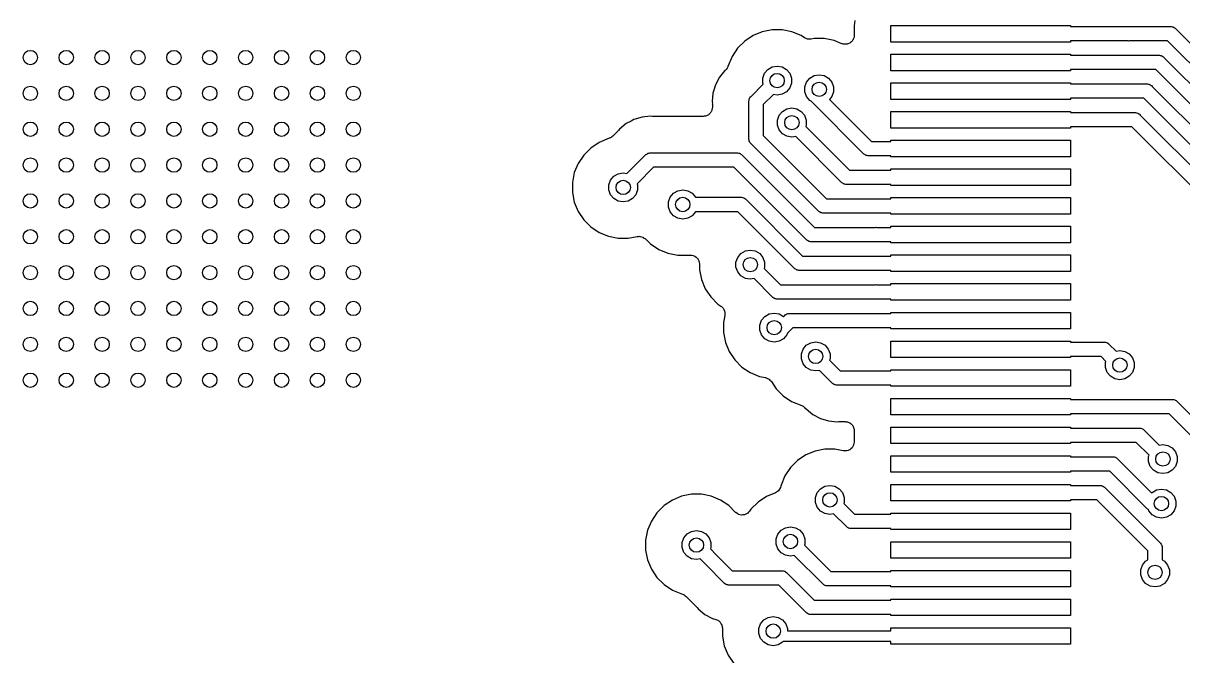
# Model space of a CAD drawing. Extents: x 552.7 to 632.3, y 410.9 to 459.8.
# Drawn here: x 601.24 to 617.4, y 438.48 to 447.3 of the extents above; entities that cross this region are included whole.
import ezdxf

# ---------------------------------------------------------------- set-up
doc = ezdxf.new("R2010")
doc.units = 0
doc.header["$MEASUREMENT"] = 0
doc.layers.add('BLACK', color=7, linetype='CONTINUOUS')

msp = doc.modelspace()

# ---------------------------------------------------------------- linework, layer by layer
at = {"layer": 'BLACK', "linetype": 'CONTINUOUS'}
for p, q in [((612.827, 447.338), (612.819, 447.26)), ((612.819, 447.26), (612.819, 447.13)), ((613.33, 447.036), (613.33, 447.266)), ((613.33, 447.266), (615.83, 447.266)), ((615.83, 447.266), (615.83, 447.251)), ((615.83, 447.251), (616.191, 447.251)), ((616.191, 447.251), (616.191, 447.251)), ((616.191, 447.251), (616.643, 447.251)), ((616.643, 447.251), (616.656, 447.252)), ((616.656, 447.252), (616.661, 447.251)), ((616.661, 447.251), (617.222, 447.251)), ((617.222, 447.251), (617.235, 447.252)), ((617.235, 447.252), (617.248, 447.248)), ((617.248, 447.248), (617.261, 447.246)), ((617.261, 447.246), (617.265, 447.244)), ((617.265, 447.244), (617.269, 447.243)), ((617.269, 447.243), (617.28, 447.235)), ((617.28, 447.235), (617.292, 447.229)), ((617.292, 447.229), (617.3, 447.218)), ((611.409, 447.126), (611.293, 447.048)), ((611.537, 447.179), (611.409, 447.126)), ((611.674, 447.206), (611.537, 447.179)), ((611.814, 447.206), (611.674, 447.206)), ((611.95, 447.179), (611.814, 447.206)), ((612.079, 447.126), (611.95, 447.179)), ((612.125, 447.095), (612.079, 447.126)), ((612.13, 447.093), (612.125, 447.095)), ((612.135, 447.089), (612.13, 447.093)), ((612.151, 447.084), (612.135, 447.089)), ((612.166, 447.077), (612.151, 447.084)), ((612.171, 447.077), (612.166, 447.077)), ((612.177, 447.075), (612.171, 447.077)), ((612.193, 447.075), (612.177, 447.075)), ((612.21, 447.074), (612.193, 447.075)), ((612.215, 447.076), (612.21, 447.074)), ((612.221, 447.076), (612.215, 447.076)), ((612.262, 447.084), (612.221, 447.076)), ((612.401, 447.084), (612.262, 447.084)), ((612.538, 447.057), (612.401, 447.084)), ((612.805, 447.075), (612.799, 447.062)), ((612.811, 447.087), (612.805, 447.075)), ((612.813, 447.095), (612.811, 447.087)), ((612.816, 447.103), (612.813, 447.095)), ((612.817, 447.117), (612.816, 447.103)), ((612.819, 447.13), (612.817, 447.117)), ((617.3, 447.218), (619.688, 444.831)), ((611.194, 446.949), (611.117, 446.834)), ((611.293, 447.048), (611.194, 446.949)), ((612.644, 447.013), (612.538, 447.057)), ((612.657, 447.01), (612.644, 447.013)), ((612.67, 447.005), (612.657, 447.01)), ((612.678, 447.005), (612.67, 447.005)), ((612.687, 447.004), (612.678, 447.005)), ((612.7, 447.005), (612.687, 447.004)), ((612.714, 447.005), (612.7, 447.005)), ((612.722, 447.008), (612.714, 447.005)), ((612.73, 447.009), (612.722, 447.008)), ((612.743, 447.016), (612.73, 447.009)), ((612.756, 447.02), (612.743, 447.016)), ((612.762, 447.026), (612.756, 447.02)), ((612.769, 447.03), (612.762, 447.026)), ((612.779, 447.04), (612.769, 447.03)), ((612.789, 447.049), (612.779, 447.04)), ((612.794, 447.056), (612.789, 447.049)), ((612.799, 447.062), (612.794, 447.056)), ((615.83, 447.036), (613.33, 447.036)), ((616.191, 447.051), (615.83, 447.051)), ((615.83, 447.051), (615.83, 447.036)), ((616.634, 447.051), (616.191, 447.051)), ((616.639, 447.05), (616.634, 447.051)), ((616.652, 447.051), (616.639, 447.05)), ((617.185, 447.051), (616.652, 447.051)), ((619.52, 444.716), (617.185, 447.051)), ((611.117, 446.834), (611.058, 446.693)), ((613.33, 446.636), (613.33, 446.866)), ((613.33, 446.866), (615.83, 446.866)), ((615.83, 446.866), (615.83, 446.851)), ((615.83, 446.851), (616.611, 446.851)), ((616.611, 446.851), (616.611, 446.851)), ((616.611, 446.851), (617.056, 446.851)), ((617.056, 446.851), (617.07, 446.852)), ((617.07, 446.852), (617.082, 446.848)), ((617.082, 446.848), (617.095, 446.846)), ((617.095, 446.846), (617.099, 446.844)), ((617.099, 446.844), (617.104, 446.843)), ((617.104, 446.843), (617.114, 446.835)), ((617.114, 446.835), (617.126, 446.829)), ((617.126, 446.829), (617.134, 446.818)), ((617.134, 446.818), (619.288, 444.665)), ((611.018, 446.637), (610.942, 446.544)), ((611.021, 446.638), (611.018, 446.637)), ((611.034, 446.655), (611.021, 446.638)), ((611.049, 446.671), (611.034, 446.655)), ((611.056, 446.689), (611.049, 446.672)), ((611.049, 446.672), (611.049, 446.671)), ((611.049, 446.671), (611.049, 446.671)), ((611.058, 446.693), (611.056, 446.689)), ((611.544, 446.533), (611.568, 446.6)), ((611.568, 446.6), (611.613, 446.654)), ((611.613, 446.654), (611.674, 446.689)), ((611.674, 446.689), (611.744, 446.701)), ((611.744, 446.701), (611.813, 446.689)), ((611.813, 446.689), (611.874, 446.654)), ((611.874, 446.654), (611.92, 446.6)), ((611.92, 446.6), (611.944, 446.533)), ((615.83, 446.636), (613.33, 446.636)), ((616.629, 446.651), (615.83, 446.651)), ((615.83, 446.651), (615.83, 446.636)), ((617.019, 446.651), (616.629, 446.651)), ((616.629, 446.651), (616.629, 446.651)), ((619.12, 444.55), (617.019, 446.651)), ((610.886, 446.438), (610.867, 446.377)), ((610.942, 446.544), (610.886, 446.438)), ((611.383, 446.278), (611.55, 446.446)), ((611.544, 446.463), (611.544, 446.533)), ((611.55, 446.446), (611.544, 446.463)), ((611.944, 446.463), (611.92, 446.397)), ((611.944, 446.533), (611.944, 446.463)), ((612.131, 446.411), (612.155, 446.478)), ((612.155, 446.478), (612.201, 446.532)), ((612.201, 446.532), (612.262, 446.567)), ((612.262, 446.567), (612.331, 446.579)), ((612.331, 446.579), (612.401, 446.567)), ((612.401, 446.567), (612.462, 446.532)), ((612.462, 446.532), (612.507, 446.478)), ((612.507, 446.478), (612.531, 446.411)), ((613.33, 446.236), (613.33, 446.466)), ((613.33, 446.466), (615.83, 446.466)), ((615.83, 446.466), (615.83, 446.451)), ((615.83, 446.451), (616.241, 446.451)), ((616.241, 446.451), (616.241, 446.451)), ((616.241, 446.451), (616.891, 446.451)), ((616.891, 446.451), (616.904, 446.452)), ((616.904, 446.452), (616.917, 446.448)), ((616.917, 446.448), (616.93, 446.446)), ((616.93, 446.446), (616.934, 446.444)), ((616.934, 446.444), (616.938, 446.443)), ((616.938, 446.443), (616.949, 446.435)), ((616.949, 446.435), (616.96, 446.429)), ((616.96, 446.429), (616.969, 446.418)), ((616.969, 446.418), (618.888, 444.499)), ((610.851, 446.324), (610.84, 446.205)), ((610.867, 446.377), (610.851, 446.324)), ((610.867, 446.377), (610.867, 446.377)), ((611.358, 446.248), (611.366, 446.258)), ((611.366, 446.258), (611.373, 446.27)), ((611.373, 446.27), (611.383, 446.278)), ((611.692, 446.304), (611.55, 446.163)), ((611.744, 446.295), (611.692, 446.304)), ((611.813, 446.307), (611.744, 446.295)), ((611.874, 446.343), (611.813, 446.307)), ((611.92, 446.397), (611.874, 446.343)), ((612.131, 446.341), (612.131, 446.411)), ((612.155, 446.274), (612.131, 446.341)), ((612.201, 446.22), (612.155, 446.274)), ((612.507, 446.274), (612.475, 446.236)), ((612.531, 446.341), (612.507, 446.274)), ((612.531, 446.411), (612.531, 446.341)), ((610.841, 446.103), (610.837, 446.093)), ((610.84, 446.205), (610.842, 446.181)), ((610.842, 446.181), (610.841, 446.175)), ((610.841, 446.175), (610.842, 446.169)), ((610.842, 446.125), (610.841, 446.114)), ((610.841, 446.114), (610.841, 446.103)), ((610.842, 446.169), (610.842, 446.125)), ((611.349, 446.214), (611.353, 446.226)), ((611.35, 446.2), (611.349, 446.214)), ((611.35, 445.694), (611.35, 446.2)), ((611.353, 446.226), (611.355, 446.239)), ((611.355, 446.239), (611.357, 446.243)), ((611.357, 446.243), (611.358, 446.248)), ((611.55, 446.163), (611.55, 445.731)), ((611.82, 446.068), (611.881, 446.103)), ((611.881, 446.103), (611.95, 446.116)), ((611.95, 446.116), (612.02, 446.103)), ((612.02, 446.103), (612.081, 446.068)), ((612.219, 446.21), (612.201, 446.22)), ((612.222, 446.205), (612.219, 446.21)), ((612.232, 446.196), (612.222, 446.205)), ((612.945, 445.483), (612.232, 446.196)), ((612.475, 446.236), (613.061, 445.651)), ((615.83, 446.236), (613.33, 446.236)), ((616.259, 446.251), (615.83, 446.251)), ((615.83, 446.251), (615.83, 446.236)), ((616.854, 446.251), (616.259, 446.251)), ((616.259, 446.251), (616.259, 446.251)), ((618.72, 444.384), (616.854, 446.251)), ((609.711, 445.934), (609.643, 445.898)), ((609.748, 445.954), (609.711, 445.934)), ((609.711, 445.934), (609.711, 445.934)), ((609.863, 445.989), (609.748, 445.954)), ((609.982, 446.001), (609.863, 445.989)), ((610.006, 445.999), (609.982, 446.001)), ((610.012, 445.999), (610.006, 445.999)), ((610.018, 445.998), (610.012, 445.999)), ((610.715, 445.998), (610.018, 445.998)), ((610.726, 446), (610.715, 445.998)), ((610.738, 446), (610.726, 446)), ((610.748, 446.004), (610.738, 446)), ((610.759, 446.006), (610.748, 446.004)), ((610.769, 446.011), (610.759, 446.006)), ((610.779, 446.015), (610.769, 446.011)), ((610.787, 446.022), (610.779, 446.015)), ((610.797, 446.028), (610.787, 446.022)), ((610.804, 446.036), (610.797, 446.028)), ((610.813, 446.043), (610.804, 446.036)), ((610.818, 446.053), (610.813, 446.043)), ((610.825, 446.061), (610.818, 446.053)), ((610.829, 446.072), (610.825, 446.061)), ((610.835, 446.082), (610.829, 446.072)), ((610.837, 446.093), (610.835, 446.082)), ((611.75, 445.948), (611.775, 446.014)), ((611.75, 445.877), (611.75, 445.948)), ((611.775, 446.014), (611.82, 446.068)), ((612.081, 446.068), (612.126, 446.014)), ((612.126, 446.014), (612.15, 445.948)), ((612.15, 445.948), (612.15, 445.877)), ((613.33, 445.836), (613.33, 446.066)), ((613.33, 446.066), (615.83, 446.066)), ((615.83, 446.066), (615.83, 446.051)), ((615.83, 446.051), (616.401, 446.051)), ((616.401, 446.051), (616.725, 446.051)), ((616.725, 446.051), (616.738, 446.052)), ((616.738, 446.052), (616.751, 446.048)), ((616.751, 446.048), (616.764, 446.046)), ((616.764, 446.046), (616.768, 446.044)), ((616.768, 446.044), (616.772, 446.043)), ((616.772, 446.043), (616.783, 446.035)), ((616.783, 446.035), (616.795, 446.029)), ((616.795, 446.029), (616.803, 446.018)), ((616.803, 446.018), (618.488, 444.334)), ((609.527, 445.794), (609.455, 445.723)), ((609.53, 445.8), (609.527, 445.794)), ((609.535, 445.804), (609.53, 445.8)), ((609.55, 445.822), (609.535, 445.804)), ((609.643, 445.898), (609.55, 445.822)), ((611.775, 445.811), (611.75, 445.877)), ((611.82, 445.757), (611.775, 445.811)), ((612.15, 445.877), (612.144, 445.86)), ((612.144, 445.86), (612.754, 445.251)), ((615.83, 445.836), (613.33, 445.836)), ((616.401, 445.851), (615.83, 445.851)), ((615.83, 445.851), (615.83, 445.836)), ((616.688, 445.851), (616.401, 445.851)), ((616.401, 445.851), (616.401, 445.851)), ((618.32, 444.219), (616.688, 445.851)), ((609.265, 445.635), (609.149, 445.558)), ((609.405, 445.694), (609.265, 445.635)), ((609.406, 445.694), (609.405, 445.694)), ((609.419, 445.698), (609.406, 445.694)), ((609.425, 445.702), (609.419, 445.698)), ((609.431, 445.704), (609.425, 445.702)), ((609.443, 445.714), (609.431, 445.704)), ((609.455, 445.723), (609.443, 445.714)), ((611.349, 445.681), (611.35, 445.694)), ((611.353, 445.668), (611.349, 445.681)), ((611.355, 445.655), (611.353, 445.668)), ((611.357, 445.651), (611.355, 445.655)), ((611.358, 445.647), (611.357, 445.651)), ((611.366, 445.636), (611.358, 445.647)), ((611.373, 445.625), (611.366, 445.636)), ((611.383, 445.616), (611.373, 445.625)), ((612.316, 444.683), (611.383, 445.616)), ((611.55, 445.731), (612.431, 444.851)), ((611.881, 445.722), (611.82, 445.757)), ((611.95, 445.709), (611.881, 445.722)), ((612.003, 445.719), (611.95, 445.709)), ((612.638, 445.083), (612.003, 445.719)), ((613.061, 445.651), (613.33, 445.651)), ((613.33, 445.666), (615.83, 445.666)), ((613.33, 445.651), (613.33, 445.666)), ((615.83, 445.666), (615.83, 445.436)), ((609.05, 445.459), (608.973, 445.343)), ((609.149, 445.558), (609.05, 445.459)), ((609.652, 445.202), (609.908, 445.458)), ((609.908, 445.458), (609.917, 445.468)), ((609.917, 445.468), (609.928, 445.474)), ((609.928, 445.474), (609.939, 445.482)), ((609.939, 445.482), (609.943, 445.483)), ((609.943, 445.483), (609.947, 445.485)), ((609.947, 445.485), (609.96, 445.488)), ((609.96, 445.488), (609.973, 445.491)), ((609.973, 445.491), (609.986, 445.49)), ((609.986, 445.49), (611.18, 445.49)), ((611.18, 445.49), (611.194, 445.491)), ((611.194, 445.491), (611.206, 445.488)), ((611.206, 445.488), (611.219, 445.485)), ((611.219, 445.485), (611.223, 445.483)), ((611.223, 445.483), (611.228, 445.482)), ((611.228, 445.482), (611.239, 445.474)), ((611.239, 445.474), (611.25, 445.468)), ((611.25, 445.468), (611.259, 445.458)), ((611.259, 445.458), (612.265, 444.451)), ((612.954, 445.473), (612.945, 445.483)), ((612.965, 445.466), (612.954, 445.473)), ((612.976, 445.459), (612.965, 445.466)), ((612.981, 445.458), (612.976, 445.459)), ((612.984, 445.455), (612.981, 445.458)), ((612.998, 445.453), (612.984, 445.455)), ((613.01, 445.45), (612.998, 445.453)), ((613.024, 445.451), (613.01, 445.45)), ((613.33, 445.451), (613.024, 445.451)), ((613.33, 445.436), (613.33, 445.451)), ((608.973, 445.343), (608.919, 445.215)), ((610.023, 445.29), (609.794, 445.06)), ((611.143, 445.29), (610.023, 445.29)), ((612.15, 444.283), (611.143, 445.29)), ((615.83, 445.436), (613.33, 445.436)), ((608.919, 445.215), (608.892, 445.078)), ((609.424, 445.11), (609.469, 445.164)), ((609.469, 445.164), (609.531, 445.199)), ((609.531, 445.199), (609.6, 445.211)), ((609.6, 445.211), (609.652, 445.202)), ((612.754, 445.251), (612.862, 445.251)), ((612.862, 445.251), (613.33, 445.251)), ((613.33, 445.251), (613.33, 445.266)), ((613.33, 445.266), (615.83, 445.266)), ((615.83, 445.266), (615.83, 445.036)), ((608.892, 445.078), (608.892, 444.938)), ((609.4, 445.043), (609.424, 445.11)), ((609.4, 444.973), (609.4, 445.043)), ((609.424, 444.906), (609.4, 444.973)), ((609.8, 444.973), (609.776, 444.906)), ((609.794, 445.06), (609.8, 445.043)), ((609.8, 445.043), (609.8, 444.973)), ((610.361, 444.961), (610.43, 444.973)), ((610.43, 444.973), (610.499, 444.961)), ((612.647, 445.073), (612.638, 445.083)), ((612.658, 445.066), (612.647, 445.073)), ((612.669, 445.059), (612.658, 445.066)), ((612.673, 445.058), (612.669, 445.059)), ((612.677, 445.055), (612.673, 445.058)), ((612.69, 445.053), (612.677, 445.055)), ((612.703, 445.05), (612.69, 445.053)), ((612.716, 445.051), (612.703, 445.05)), ((612.862, 445.051), (612.716, 445.051)), ((613.33, 445.051), (612.862, 445.051)), ((612.862, 445.051), (612.862, 445.051)), ((613.33, 445.036), (613.33, 445.051)), ((615.83, 445.036), (613.33, 445.036)), ((608.892, 444.938), (608.919, 444.801)), ((609.469, 444.852), (609.424, 444.906)), ((609.531, 444.817), (609.469, 444.852)), ((609.6, 444.805), (609.531, 444.817)), ((609.669, 444.817), (609.6, 444.805)), ((609.731, 444.852), (609.669, 444.817)), ((609.776, 444.906), (609.731, 444.852)), ((610.23, 444.805), (610.254, 444.872)), ((610.23, 444.735), (610.23, 444.805)), ((610.254, 444.872), (610.299, 444.926)), ((610.299, 444.926), (610.361, 444.961)), ((610.499, 444.961), (610.561, 444.926)), ((610.561, 444.926), (610.606, 444.872)), ((610.606, 444.872), (610.606, 444.87)), ((610.606, 444.87), (611.235, 444.87)), ((611.235, 444.87), (611.248, 444.871)), ((611.248, 444.871), (611.261, 444.868)), ((611.261, 444.868), (611.274, 444.865)), ((611.274, 444.865), (611.278, 444.863)), ((611.278, 444.863), (611.282, 444.862)), ((611.282, 444.862), (611.293, 444.854)), ((611.293, 444.854), (611.304, 444.848)), ((611.304, 444.848), (611.313, 444.838)), ((611.313, 444.838), (612.1, 444.051)), ((612.431, 444.851), (613.33, 444.851)), ((613.33, 444.866), (615.83, 444.866)), ((613.33, 444.851), (613.33, 444.866)), ((615.83, 444.866), (615.83, 444.636)), ((608.919, 444.801), (608.973, 444.673)), ((608.973, 444.673), (609.05, 444.557)), ((610.254, 444.668), (610.23, 444.735)), ((610.299, 444.614), (610.254, 444.668)), ((610.606, 444.668), (610.561, 444.614)), ((611.198, 444.67), (610.606, 444.67)), ((610.606, 444.67), (610.606, 444.668)), ((611.984, 443.883), (611.198, 444.67)), ((612.324, 444.673), (612.316, 444.683)), ((612.336, 444.666), (612.324, 444.673)), ((612.347, 444.659), (612.336, 444.666)), ((612.351, 444.658), (612.347, 444.659)), ((612.355, 444.655), (612.351, 444.658)), ((612.368, 444.653), (612.355, 444.655)), ((612.381, 444.65), (612.368, 444.653)), ((612.394, 444.651), (612.381, 444.65)), ((613.33, 444.651), (612.394, 444.651)), ((613.33, 444.636), (613.33, 444.651)), ((609.05, 444.557), (609.149, 444.458)), ((610.361, 444.579), (610.299, 444.614)), ((610.43, 444.567), (610.361, 444.579)), ((610.499, 444.579), (610.43, 444.567)), ((610.561, 444.614), (610.499, 444.579)), ((615.83, 444.636), (613.33, 444.636)), ((609.149, 444.458), (609.265, 444.381)), ((609.265, 444.381), (609.393, 444.327)), ((609.393, 444.327), (609.53, 444.3)), ((609.67, 444.3), (609.794, 444.325)), ((609.794, 444.325), (609.812, 444.325)), ((609.812, 444.325), (609.83, 444.327)), ((609.83, 444.327), (609.834, 444.326)), ((609.834, 444.326), (609.838, 444.326)), ((609.838, 444.326), (609.855, 444.32)), ((609.855, 444.32), (609.873, 444.315)), ((612.265, 444.451), (613.117, 444.451)), ((613.117, 444.451), (613.121, 444.452)), ((613.121, 444.452), (613.135, 444.451)), ((613.135, 444.451), (613.33, 444.451)), ((613.33, 444.451), (613.33, 444.466)), ((613.33, 444.466), (615.83, 444.466)), ((615.83, 444.466), (615.83, 444.236)), ((609.53, 444.3), (609.67, 444.3)), ((609.873, 444.315), (609.876, 444.313)), ((609.876, 444.313), (609.88, 444.312)), ((609.88, 444.312), (609.894, 444.3)), ((609.894, 444.3), (609.909, 444.29)), ((609.909, 444.29), (609.979, 444.22)), ((609.979, 444.22), (610.095, 444.143)), ((612.159, 444.273), (612.15, 444.283)), ((612.17, 444.266), (612.159, 444.273)), ((612.181, 444.259), (612.17, 444.266)), ((612.185, 444.258), (612.181, 444.259)), ((612.189, 444.255), (612.185, 444.258)), ((612.202, 444.253), (612.189, 444.255)), ((612.215, 444.25), (612.202, 444.253)), ((612.228, 444.251), (612.215, 444.25)), ((613.116, 444.251), (612.228, 444.251)), ((613.138, 444.249), (613.116, 444.251)), ((613.146, 444.251), (613.138, 444.249)), ((613.33, 444.251), (613.146, 444.251)), ((613.33, 444.236), (613.33, 444.251)), ((615.83, 444.236), (613.33, 444.236)), ((610.095, 444.143), (610.223, 444.089)), ((610.223, 444.089), (610.36, 444.062)), ((610.36, 444.062), (610.5, 444.062)), ((610.5, 444.062), (610.511, 444.064)), ((610.511, 444.064), (610.513, 444.064)), ((610.513, 444.064), (610.514, 444.065)), ((610.514, 444.065), (610.535, 444.065)), ((610.535, 444.065), (610.555, 444.065)), ((610.555, 444.065), (610.557, 444.065)), ((610.557, 444.065), (610.558, 444.065)), ((610.558, 444.065), (610.577, 444.058)), ((610.577, 444.058), (610.597, 444.051)), ((610.597, 444.051), (610.598, 444.05)), ((610.598, 444.05), (610.599, 444.05)), ((610.599, 444.05), (610.615, 444.036)), ((610.615, 444.036), (610.631, 444.023)), ((610.631, 444.023), (610.632, 444.022)), ((610.632, 444.022), (610.633, 444.021)), ((610.633, 444.021), (610.644, 444.003)), ((610.644, 444.003), (610.654, 443.986)), ((611.171, 443.966), (611.195, 444.033)), ((611.195, 444.033), (611.24, 444.087)), ((611.24, 444.087), (611.302, 444.122)), ((611.302, 444.122), (611.371, 444.134)), ((611.371, 444.134), (611.44, 444.122)), ((611.44, 444.122), (611.502, 444.087)), ((611.502, 444.087), (611.547, 444.033)), ((611.547, 444.033), (611.571, 443.966)), ((612.1, 444.051), (613.33, 444.051)), ((613.33, 444.066), (615.83, 444.066)), ((613.33, 444.051), (613.33, 444.066)), ((615.83, 444.066), (615.83, 443.836)), ((610.654, 443.986), (610.655, 443.984)), ((610.655, 443.984), (610.655, 443.983)), ((610.655, 443.983), (610.659, 443.963)), ((610.659, 443.963), (610.663, 443.942)), ((610.663, 443.942), (610.663, 443.941)), ((610.663, 443.941), (610.663, 443.94)), ((610.663, 443.94), (610.663, 443.861)), ((610.663, 443.861), (610.69, 443.724)), ((611.171, 443.896), (611.171, 443.966)), ((611.195, 443.829), (611.171, 443.896)), ((611.571, 443.896), (611.565, 443.879)), ((611.565, 443.879), (611.793, 443.651)), ((611.571, 443.966), (611.571, 443.896)), ((611.993, 443.873), (611.984, 443.883)), ((612.004, 443.866), (611.993, 443.873)), ((612.015, 443.859), (612.004, 443.866)), ((612.02, 443.858), (612.015, 443.859)), ((612.023, 443.855), (612.02, 443.858)), ((612.037, 443.853), (612.023, 443.855)), ((612.049, 443.85), (612.037, 443.853)), ((612.063, 443.851), (612.049, 443.85)), ((612.08, 443.851), (612.063, 443.851)), ((612.091, 443.851), (612.08, 443.851)), ((612.08, 443.851), (612.08, 443.851)), ((612.098, 443.851), (612.091, 443.851)), ((613.33, 443.851), (612.098, 443.851)), ((612.098, 443.851), (612.098, 443.851)), ((613.33, 443.836), (613.33, 443.851)), ((615.83, 443.836), (613.33, 443.836)), ((610.69, 443.724), (610.744, 443.596)), ((611.24, 443.775), (611.195, 443.829)), ((611.302, 443.74), (611.24, 443.775)), ((611.371, 443.728), (611.302, 443.74)), ((611.423, 443.737), (611.371, 443.728)), ((611.677, 443.483), (611.423, 443.737)), ((610.744, 443.596), (610.821, 443.48)), ((611.793, 443.651), (613.117, 443.651)), ((613.117, 443.651), (613.121, 443.652)), ((613.121, 443.652), (613.135, 443.651)), ((613.135, 443.651), (613.33, 443.651)), ((613.33, 443.651), (613.33, 443.666)), ((613.33, 443.666), (615.83, 443.666)), ((615.83, 443.666), (615.83, 443.436)), ((610.821, 443.48), (610.92, 443.381)), ((610.92, 443.381), (610.961, 443.353)), ((610.961, 443.353), (610.968, 443.347)), ((611.686, 443.473), (611.677, 443.483)), ((611.697, 443.466), (611.686, 443.473)), ((611.708, 443.459), (611.697, 443.466)), ((611.713, 443.458), (611.708, 443.459)), ((611.716, 443.455), (611.713, 443.458)), ((611.729, 443.453), (611.716, 443.455)), ((611.742, 443.45), (611.729, 443.453)), ((611.756, 443.451), (611.742, 443.45)), ((613.116, 443.451), (611.756, 443.451)), ((613.138, 443.449), (613.116, 443.451)), ((613.146, 443.451), (613.138, 443.449)), ((613.33, 443.451), (613.146, 443.451)), ((613.33, 443.436), (613.33, 443.451)), ((615.83, 443.436), (613.33, 443.436)), ((610.968, 443.347), (610.975, 443.343)), ((610.975, 443.343), (610.983, 443.332)), ((610.983, 443.332), (610.993, 443.323)), ((610.993, 443.323), (610.997, 443.315)), ((611.015, 443.223), (610.996, 443.123)), ((610.997, 443.315), (611.002, 443.309)), ((611.002, 443.309), (611.007, 443.295)), ((611.007, 443.295), (611.013, 443.283)), ((611.013, 443.283), (611.014, 443.275)), ((611.014, 443.275), (611.016, 443.267)), ((611.016, 443.231), (611.015, 443.223)), ((611.016, 443.267), (611.016, 443.253)), ((611.016, 443.253), (611.018, 443.239)), ((611.018, 443.239), (611.016, 443.231)), ((611.528, 443.155), (611.573, 443.209)), ((611.573, 443.209), (611.634, 443.244)), ((611.634, 443.244), (611.704, 443.256)), ((611.704, 443.256), (611.773, 443.244)), ((611.773, 443.244), (611.834, 443.209)), ((611.834, 443.209), (611.836, 443.207)), ((611.836, 443.207), (611.847, 443.218)), ((611.847, 443.218), (611.856, 443.229)), ((611.856, 443.229), (611.867, 443.235)), ((611.867, 443.235), (611.878, 443.243)), ((611.878, 443.243), (611.882, 443.244)), ((611.882, 443.244), (611.886, 443.246)), ((611.886, 443.246), (611.899, 443.249)), ((611.899, 443.249), (611.912, 443.252)), ((611.912, 443.252), (611.925, 443.251)), ((611.925, 443.251), (612.972, 443.251)), ((612.972, 443.251), (612.972, 443.251)), ((612.972, 443.251), (613.33, 443.251)), ((613.33, 443.251), (613.33, 443.266)), ((613.33, 443.266), (615.83, 443.266)), ((615.83, 443.266), (615.83, 443.036)), ((610.996, 443.123), (610.996, 442.983)), ((611.504, 443.088), (611.528, 443.155)), ((611.504, 443.018), (611.504, 443.088)), ((611.962, 443.051), (611.897, 442.985)), ((612.972, 443.051), (611.962, 443.051)), ((613.33, 443.051), (612.972, 443.051)), ((613.33, 443.036), (613.33, 443.051)), ((615.83, 443.036), (613.33, 443.036)), ((610.996, 442.983), (611.023, 442.847)), ((611.528, 442.952), (611.504, 443.018)), ((611.573, 442.897), (611.528, 442.952)), ((611.634, 442.862), (611.573, 442.897)), ((611.834, 442.897), (611.773, 442.862)), ((611.879, 442.952), (611.834, 442.897)), ((611.888, 442.975), (611.879, 442.952)), ((611.897, 442.985), (611.888, 442.975)), ((611.888, 442.975), (611.888, 442.975)), ((613.33, 442.636), (613.33, 442.866)), ((613.33, 442.866), (615.83, 442.866)), ((615.83, 442.866), (615.83, 442.851)), ((611.023, 442.847), (611.076, 442.718)), ((611.076, 442.718), (611.154, 442.602)), ((611.704, 442.85), (611.634, 442.862)), ((611.773, 442.862), (611.704, 442.85)), ((612.082, 442.686), (612.106, 442.752)), ((612.106, 442.752), (612.151, 442.806)), ((612.151, 442.806), (612.212, 442.842)), ((612.212, 442.842), (612.282, 442.854)), ((612.282, 442.854), (612.351, 442.842)), ((612.351, 442.842), (612.412, 442.806)), ((612.412, 442.806), (612.458, 442.752)), ((612.458, 442.752), (612.482, 442.686)), ((615.83, 442.851), (616.295, 442.851)), ((616.295, 442.851), (616.308, 442.852)), ((616.308, 442.852), (616.321, 442.849)), ((616.321, 442.849), (616.334, 442.846)), ((616.334, 442.846), (616.338, 442.844)), ((616.338, 442.844), (616.342, 442.843)), ((616.342, 442.843), (616.353, 442.835)), ((616.353, 442.835), (616.364, 442.829)), ((616.364, 442.829), (616.373, 442.818)), ((616.373, 442.818), (616.468, 442.724)), ((616.468, 442.724), (616.52, 442.733)), ((616.52, 442.733), (616.589, 442.721)), ((616.589, 442.721), (616.651, 442.686)), ((611.154, 442.602), (611.252, 442.503)), ((612.082, 442.616), (612.082, 442.686)), ((612.106, 442.549), (612.082, 442.616)), ((612.151, 442.495), (612.106, 442.549)), ((612.482, 442.616), (612.475, 442.598)), ((612.475, 442.598), (612.623, 442.451)), ((612.482, 442.686), (612.482, 442.616)), ((615.83, 442.636), (613.33, 442.636)), ((616.258, 442.651), (615.83, 442.651)), ((615.83, 442.651), (615.83, 442.636)), ((616.326, 442.582), (616.258, 442.651)), ((616.32, 442.565), (616.326, 442.582)), ((616.32, 442.495), (616.32, 442.565)), ((616.651, 442.686), (616.696, 442.632)), ((616.696, 442.632), (616.72, 442.565)), ((616.72, 442.565), (616.72, 442.495)), ((611.252, 442.503), (611.368, 442.426)), ((611.368, 442.426), (611.497, 442.372)), ((612.212, 442.46), (612.151, 442.495)), ((612.282, 442.448), (612.212, 442.46)), ((612.334, 442.457), (612.282, 442.448)), ((612.508, 442.283), (612.334, 442.457)), ((612.623, 442.451), (613.33, 442.451)), ((613.33, 442.466), (615.83, 442.466)), ((613.33, 442.451), (613.33, 442.466)), ((615.83, 442.466), (615.83, 442.236)), ((616.344, 442.428), (616.32, 442.495)), ((616.389, 442.374), (616.344, 442.428)), ((616.696, 442.428), (616.651, 442.374)), ((616.72, 442.495), (616.696, 442.428)), ((611.497, 442.372), (611.583, 442.355)), ((611.583, 442.355), (611.588, 442.353)), ((611.588, 442.353), (611.594, 442.353)), ((611.594, 442.353), (611.609, 442.345)), ((611.609, 442.345), (611.624, 442.339)), ((611.624, 442.339), (611.628, 442.336)), ((611.628, 442.336), (611.633, 442.333)), ((611.633, 442.333), (611.645, 442.321)), ((611.645, 442.321), (611.657, 442.31)), ((611.657, 442.31), (611.66, 442.305)), ((611.66, 442.305), (611.664, 442.301)), ((611.664, 442.301), (611.732, 442.199)), ((612.516, 442.273), (612.508, 442.283)), ((612.528, 442.266), (612.516, 442.273)), ((612.539, 442.259), (612.528, 442.266)), ((612.543, 442.258), (612.539, 442.259)), ((612.547, 442.255), (612.543, 442.258)), ((612.56, 442.253), (612.547, 442.255)), ((612.573, 442.25), (612.56, 442.253)), ((612.586, 442.251), (612.573, 442.25)), ((613.33, 442.251), (612.586, 442.251)), ((613.33, 442.236), (613.33, 442.251)), ((615.83, 442.236), (613.33, 442.236)), ((616.451, 442.339), (616.389, 442.374)), ((616.52, 442.327), (616.451, 442.339)), ((616.589, 442.339), (616.52, 442.327)), ((616.651, 442.374), (616.589, 442.339)), ((611.732, 442.199), (611.83, 442.101)), ((611.83, 442.101), (611.946, 442.023)), ((613.33, 441.836), (613.33, 442.066)), ((613.33, 442.066), (615.83, 442.066)), ((615.83, 442.066), (615.83, 442.051)), ((611.946, 442.023), (612.087, 441.965)), ((612.087, 441.965), (612.09, 441.963)), ((612.09, 441.963), (612.109, 441.956)), ((612.109, 441.956), (612.11, 441.955)), ((612.11, 441.955), (612.11, 441.955)), ((612.11, 441.955), (612.127, 441.941)), ((612.127, 441.941), (612.143, 441.927)), ((612.143, 441.927), (612.15, 441.919)), ((612.15, 441.919), (612.242, 441.843)), ((615.83, 442.051), (616.527, 442.051)), ((616.527, 442.051), (616.531, 442.052)), ((616.531, 442.052), (616.544, 442.051)), ((616.544, 442.051), (617.245, 442.051)), ((617.245, 442.051), (617.258, 442.052)), ((617.258, 442.052), (617.271, 442.049)), ((617.271, 442.049), (617.284, 442.046)), ((617.284, 442.046), (617.288, 442.044)), ((617.288, 442.044), (617.292, 442.043)), ((617.292, 442.043), (617.303, 442.035)), ((617.303, 442.035), (617.314, 442.029)), ((617.314, 442.029), (617.323, 442.018)), ((617.323, 442.018), (617.8, 441.541)), ((612.242, 441.843), (612.348, 441.786)), ((612.348, 441.786), (612.462, 441.752)), ((612.462, 441.752), (612.582, 441.74)), ((612.582, 441.74), (612.605, 441.742)), ((612.605, 441.742), (612.612, 441.742)), ((612.612, 441.742), (612.618, 441.743)), ((612.618, 441.743), (612.692, 441.743)), ((612.692, 441.743), (612.703, 441.741)), ((612.703, 441.741), (612.714, 441.741)), ((612.714, 441.741), (612.725, 441.737)), ((612.725, 441.737), (612.736, 441.735)), ((612.736, 441.735), (612.745, 441.73)), ((615.83, 441.836), (613.33, 441.836)), ((616.536, 441.851), (615.83, 441.851)), ((615.83, 441.851), (615.83, 441.836)), ((616.549, 441.85), (616.536, 441.851)), ((616.553, 441.851), (616.549, 441.85)), ((617.038, 441.851), (616.553, 441.851)), ((617.208, 441.851), (617.038, 441.851)), ((617.038, 441.851), (617.038, 441.851)), ((617.63, 441.429), (617.208, 441.851)), ((612.745, 441.73), (612.756, 441.726)), ((612.756, 441.726), (612.764, 441.719)), ((612.764, 441.719), (612.774, 441.713)), ((612.774, 441.713), (612.781, 441.705)), ((612.781, 441.705), (612.789, 441.697)), ((612.789, 441.697), (612.795, 441.688)), ((612.795, 441.688), (612.802, 441.679)), ((612.802, 441.679), (612.806, 441.669)), ((612.806, 441.669), (612.811, 441.659)), ((612.811, 441.659), (612.813, 441.648)), ((612.813, 441.648), (612.817, 441.638)), ((612.817, 441.638), (612.817, 441.627)), ((612.817, 441.627), (612.819, 441.616)), ((612.819, 441.616), (612.819, 441.459)), ((613.33, 441.436), (613.33, 441.666)), ((613.33, 441.666), (615.83, 441.666)), ((615.83, 441.666), (615.83, 441.651)), ((615.83, 441.651), (616.785, 441.651)), ((616.785, 441.651), (616.798, 441.652)), ((616.798, 441.652), (616.811, 441.649)), ((616.811, 441.649), (616.824, 441.646)), ((616.824, 441.646), (616.828, 441.644)), ((616.828, 441.644), (616.832, 441.643)), ((616.832, 441.643), (616.843, 441.635)), ((616.843, 441.635), (616.854, 441.629)), ((616.854, 441.629), (616.863, 441.618)), ((616.863, 441.618), (617.068, 441.414)), ((612.81, 441.413), (612.8, 441.395)), ((612.811, 441.415), (612.81, 441.413)), ((612.815, 441.436), (612.811, 441.416)), ((612.811, 441.416), (612.811, 441.415)), ((612.819, 441.456), (612.815, 441.436)), ((612.819, 441.459), (612.819, 441.458)), ((612.819, 441.458), (612.819, 441.456)), ((615.83, 441.436), (613.33, 441.436)), ((616.748, 441.451), (615.83, 441.451)), ((615.83, 441.451), (615.83, 441.436)), ((616.926, 441.272), (616.748, 441.451)), ((617.068, 441.414), (617.12, 441.423)), ((617.12, 441.423), (617.189, 441.411)), ((617.189, 441.411), (617.251, 441.376)), ((612.145, 441.277), (612.029, 441.2)), ((612.273, 441.331), (612.145, 441.277)), ((612.41, 441.358), (612.273, 441.331)), ((612.55, 441.358), (612.41, 441.358)), ((612.667, 441.335), (612.55, 441.358)), ((612.669, 441.335), (612.667, 441.335)), ((612.67, 441.334), (612.669, 441.335)), ((612.691, 441.334), (612.67, 441.334)), ((612.711, 441.334), (612.691, 441.334)), ((612.713, 441.334), (612.711, 441.334)), ((612.714, 441.334), (612.713, 441.334)), ((612.734, 441.341), (612.714, 441.334)), ((612.753, 441.348), (612.734, 441.341)), ((612.754, 441.349), (612.753, 441.348)), ((612.756, 441.349), (612.754, 441.349)), ((612.771, 441.362), (612.756, 441.349)), ((612.788, 441.375), (612.771, 441.362)), ((612.789, 441.378), (612.788, 441.377)), ((612.788, 441.377), (612.788, 441.375)), ((612.8, 441.395), (612.789, 441.378)), ((613.33, 441.036), (613.33, 441.266)), ((613.33, 441.266), (615.83, 441.266)), ((615.83, 441.266), (615.83, 441.251)), ((615.83, 441.251), (616.415, 441.251)), ((616.415, 441.251), (616.428, 441.252)), ((616.428, 441.252), (616.441, 441.249)), ((616.441, 441.249), (616.454, 441.246)), ((616.92, 441.255), (616.926, 441.272)), ((616.92, 441.185), (616.92, 441.255)), ((617.251, 441.376), (617.296, 441.322)), ((617.296, 441.322), (617.32, 441.255)), ((617.32, 441.255), (617.32, 441.185)), ((611.93, 441.101), (611.853, 440.985)), ((612.029, 441.2), (611.93, 441.101)), ((616.454, 441.246), (616.458, 441.244)), ((616.458, 441.244), (616.462, 441.243)), ((616.462, 441.243), (616.473, 441.235)), ((616.473, 441.235), (616.484, 441.229)), ((616.484, 441.229), (616.493, 441.218)), ((616.493, 441.218), (616.963, 440.748)), ((616.944, 441.118), (616.92, 441.185)), ((616.989, 441.064), (616.944, 441.118)), ((617.296, 441.118), (617.251, 441.064)), ((617.32, 441.185), (617.296, 441.118)), ((611.853, 440.985), (611.799, 440.857)), ((615.83, 441.036), (613.33, 441.036)), ((616.378, 441.051), (615.83, 441.051)), ((615.83, 441.051), (615.83, 441.036)), ((616.897, 440.531), (616.378, 441.051)), ((617.051, 441.029), (616.989, 441.064)), ((617.12, 441.017), (617.051, 441.029)), ((617.189, 441.029), (617.12, 441.017)), ((617.251, 441.064), (617.189, 441.029)), ((611.751, 440.768), (611.736, 440.759)), ((611.754, 440.771), (611.751, 440.768)), ((611.758, 440.773), (611.754, 440.771)), ((611.769, 440.787), (611.758, 440.773)), ((611.78, 440.801), (611.769, 440.787)), ((611.782, 440.805), (611.78, 440.801)), ((611.784, 440.808), (611.782, 440.805)), ((611.79, 440.825), (611.784, 440.808)), ((611.796, 440.842), (611.79, 440.825)), ((611.799, 440.857), (611.796, 440.842)), ((612.304, 440.752), (612.349, 440.806)), ((612.349, 440.806), (612.411, 440.841)), ((612.411, 440.841), (612.48, 440.853)), ((612.48, 440.853), (612.549, 440.841)), ((612.549, 440.841), (612.611, 440.806)), ((612.611, 440.806), (612.656, 440.752)), ((613.33, 440.636), (613.33, 440.866)), ((613.33, 440.866), (615.83, 440.866)), ((615.83, 440.866), (615.83, 440.851)), ((615.83, 440.851), (616.236, 440.851)), ((616.236, 440.851), (616.249, 440.852)), ((616.249, 440.852), (616.262, 440.849)), ((616.262, 440.849), (616.275, 440.846)), ((616.275, 440.846), (616.279, 440.844)), ((616.279, 440.844), (616.283, 440.843)), ((616.283, 440.843), (616.294, 440.835)), ((616.294, 440.835), (616.305, 440.829)), ((616.305, 440.829), (616.314, 440.818)), ((616.314, 440.818), (617.078, 440.055)), ((616.968, 440.755), (617.029, 440.79)), ((617.029, 440.79), (617.099, 440.802)), ((617.099, 440.802), (617.168, 440.79)), ((617.168, 440.79), (617.229, 440.755)), ((610.285, 440.647), (610.169, 440.57)), ((610.413, 440.701), (610.285, 440.647)), ((610.55, 440.728), (610.413, 440.701)), ((610.69, 440.728), (610.55, 440.728)), ((610.827, 440.701), (610.69, 440.728)), ((610.955, 440.647), (610.827, 440.701)), ((611.071, 440.57), (610.955, 440.647)), ((611.479, 440.62), (611.38, 440.521)), ((611.595, 440.697), (611.479, 440.62)), ((611.72, 440.75), (611.595, 440.697)), ((611.736, 440.759), (611.72, 440.75)), ((612.28, 440.685), (612.304, 440.752)), ((612.28, 440.615), (612.28, 440.685)), ((612.304, 440.548), (612.28, 440.615)), ((612.656, 440.752), (612.68, 440.685)), ((612.68, 440.615), (612.674, 440.598)), ((612.68, 440.685), (612.68, 440.615)), ((615.83, 440.636), (613.33, 440.636)), ((616.199, 440.651), (615.83, 440.651)), ((615.83, 440.651), (615.83, 440.636)), ((616.91, 439.939), (616.199, 440.651)), ((616.963, 440.748), (616.968, 440.755)), ((617.229, 440.755), (617.275, 440.7)), ((617.275, 440.7), (617.299, 440.634)), ((617.299, 440.634), (617.299, 440.564)), ((610.07, 440.471), (609.993, 440.355)), ((610.169, 440.57), (610.07, 440.471)), ((611.166, 440.475), (611.071, 440.57)), ((611.168, 440.474), (611.166, 440.475)), ((611.168, 440.473), (611.168, 440.474)), ((611.186, 440.461), (611.168, 440.473)), ((611.203, 440.45), (611.186, 440.461)), ((611.204, 440.449), (611.203, 440.45)), ((611.205, 440.448), (611.204, 440.449)), ((611.225, 440.443), (611.205, 440.448)), ((611.245, 440.438), (611.225, 440.443)), ((611.268, 440.44), (611.248, 440.438)), ((611.289, 440.442), (611.268, 440.44)), ((611.29, 440.443), (611.289, 440.442)), ((611.292, 440.443), (611.29, 440.443)), ((611.31, 440.452), (611.292, 440.443)), ((611.329, 440.461), (611.31, 440.452)), ((611.33, 440.462), (611.329, 440.461)), ((611.331, 440.462), (611.33, 440.462)), ((611.346, 440.477), (611.331, 440.462)), ((611.36, 440.492), (611.346, 440.477)), ((611.361, 440.493), (611.36, 440.492)), ((611.362, 440.494), (611.361, 440.493)), ((611.38, 440.521), (611.362, 440.494)), ((612.349, 440.494), (612.304, 440.548)), ((612.411, 440.459), (612.349, 440.494)), ((612.48, 440.447), (612.411, 440.459)), ((612.532, 440.456), (612.48, 440.447)), ((612.705, 440.283), (612.532, 440.456)), ((612.674, 440.598), (612.821, 440.451)), ((612.821, 440.451), (613.33, 440.451)), ((613.33, 440.466), (615.83, 440.466)), ((613.33, 440.451), (613.33, 440.466)), ((615.83, 440.466), (615.83, 440.236)), ((616.906, 440.521), (616.897, 440.531)), ((616.917, 440.515), (616.906, 440.521)), ((616.923, 440.497), (616.917, 440.515)), ((616.968, 440.443), (616.923, 440.497)), ((617.029, 440.408), (616.968, 440.443)), ((617.229, 440.443), (617.168, 440.408)), ((617.275, 440.497), (617.229, 440.443)), ((617.299, 440.564), (617.275, 440.497)), ((609.993, 440.355), (609.939, 440.227)), ((611.247, 440.438), (611.245, 440.438)), ((611.248, 440.438), (611.247, 440.438)), ((612.714, 440.273), (612.705, 440.283)), ((617.099, 440.396), (617.029, 440.408)), ((617.168, 440.408), (617.099, 440.396)), ((609.939, 440.227), (609.912, 440.09)), ((610.42, 440.055), (610.444, 440.122)), ((610.444, 440.122), (610.489, 440.176)), ((610.489, 440.176), (610.551, 440.211)), ((610.551, 440.211), (610.62, 440.223)), ((610.62, 440.223), (610.689, 440.211)), ((610.689, 440.211), (610.751, 440.176)), ((610.751, 440.176), (610.796, 440.122)), ((610.796, 440.122), (610.82, 440.055)), ((611.73, 440.105), (611.754, 440.172)), ((611.754, 440.172), (611.799, 440.226)), ((611.799, 440.226), (611.861, 440.261)), ((611.861, 440.261), (611.93, 440.273)), ((611.93, 440.273), (611.999, 440.261)), ((611.999, 440.261), (612.061, 440.226)), ((612.061, 440.226), (612.106, 440.172)), ((612.106, 440.172), (612.13, 440.105)), ((612.725, 440.266), (612.714, 440.273)), ((612.736, 440.259), (612.725, 440.266)), ((612.741, 440.258), (612.736, 440.259)), ((612.744, 440.255), (612.741, 440.258)), ((612.758, 440.253), (612.744, 440.255)), ((612.77, 440.25), (612.758, 440.253)), ((612.784, 440.251), (612.77, 440.25)), ((613.33, 440.251), (612.784, 440.251)), ((613.33, 440.236), (613.33, 440.251)), ((615.83, 440.236), (613.33, 440.236)), ((609.912, 440.09), (609.912, 439.95)), ((610.42, 439.985), (610.42, 440.055)), ((610.444, 439.918), (610.42, 439.985)), ((610.82, 439.985), (610.814, 439.968)), ((610.814, 439.968), (610.897, 439.885)), ((610.82, 440.055), (610.82, 439.985)), ((611.73, 440.035), (611.73, 440.105)), ((611.754, 439.968), (611.73, 440.035)), ((611.799, 439.914), (611.754, 439.968)), ((612.13, 440.035), (612.124, 440.018)), ((612.124, 440.018), (612.491, 439.651)), ((612.13, 440.105), (612.13, 440.035)), ((613.33, 439.836), (613.33, 440.066)), ((613.33, 440.066), (615.83, 440.066)), ((615.83, 440.066), (615.83, 439.836)), ((617.078, 440.055), (617.088, 440.046)), ((617.088, 440.046), (617.094, 440.035)), ((617.094, 440.035), (617.102, 440.024)), ((617.102, 440.024), (617.103, 440.019)), ((617.103, 440.019), (617.105, 440.016)), ((617.105, 440.016), (617.108, 440.002)), ((617.108, 440.002), (617.111, 439.99)), ((617.111, 439.99), (617.11, 439.976)), ((617.11, 439.976), (617.11, 439.813)), ((609.912, 439.95), (609.939, 439.813)), ((609.939, 439.813), (609.993, 439.685)), ((610.489, 439.864), (610.444, 439.918)), ((610.551, 439.829), (610.489, 439.864)), ((610.62, 439.817), (610.551, 439.829)), ((610.672, 439.826), (610.62, 439.817)), ((610.755, 439.743), (610.672, 439.826)), ((610.897, 439.885), (610.897, 439.885)), ((610.897, 439.885), (611.12, 439.662)), ((611.861, 439.879), (611.799, 439.914)), ((611.93, 439.867), (611.861, 439.879)), ((611.982, 439.876), (611.93, 439.867)), ((612.375, 439.483), (611.982, 439.876)), ((615.83, 439.836), (613.33, 439.836)), ((616.834, 439.742), (616.879, 439.796)), ((616.879, 439.796), (616.91, 439.813)), ((616.91, 439.813), (616.91, 439.939)), ((617.11, 439.813), (617.141, 439.796)), ((617.141, 439.796), (617.186, 439.742)), ((609.993, 439.685), (610.07, 439.569)), ((611.004, 439.494), (610.755, 439.743)), ((610.755, 439.743), (610.755, 439.743)), ((611.12, 439.662), (611.805, 439.662)), ((611.805, 439.662), (611.818, 439.663)), ((611.818, 439.663), (611.831, 439.66)), ((611.831, 439.66), (611.844, 439.657)), ((611.844, 439.657), (611.848, 439.655)), ((611.848, 439.655), (611.852, 439.654)), ((611.852, 439.654), (611.863, 439.646)), ((611.863, 439.646), (611.874, 439.64)), ((611.874, 439.64), (611.883, 439.629)), ((612.491, 439.651), (613.33, 439.651)), ((613.33, 439.651), (613.33, 439.666)), ((613.33, 439.666), (615.83, 439.666)), ((615.83, 439.666), (615.83, 439.436)), ((616.81, 439.675), (616.834, 439.742)), ((616.81, 439.605), (616.81, 439.675)), ((617.186, 439.742), (617.21, 439.675)), ((617.21, 439.675), (617.21, 439.605)), ((610.07, 439.569), (610.169, 439.47)), ((611.013, 439.484), (611.004, 439.494)), ((611.024, 439.477), (611.013, 439.484)), ((611.035, 439.47), (611.024, 439.477)), ((611.883, 439.629), (612.261, 439.251)), ((612.384, 439.473), (612.375, 439.483)), ((612.395, 439.466), (612.384, 439.473)), ((616.834, 439.538), (616.81, 439.605)), ((616.879, 439.484), (616.834, 439.538)), ((616.941, 439.449), (616.879, 439.484)), ((617.141, 439.484), (617.079, 439.449)), ((617.186, 439.538), (617.141, 439.484)), ((617.21, 439.605), (617.186, 439.538)), ((610.169, 439.47), (610.285, 439.393)), ((610.285, 439.393), (610.425, 439.334)), ((610.425, 439.334), (610.426, 439.334)), ((610.426, 439.334), (610.439, 439.33)), ((610.439, 439.33), (610.445, 439.326)), ((610.445, 439.326), (610.451, 439.324)), ((610.451, 439.324), (610.463, 439.314)), ((610.463, 439.314), (610.475, 439.305)), ((611.04, 439.469), (611.035, 439.47)), ((611.043, 439.466), (611.04, 439.469)), ((611.057, 439.464), (611.043, 439.466)), ((611.069, 439.461), (611.057, 439.464)), ((611.083, 439.462), (611.069, 439.461)), ((611.768, 439.462), (611.083, 439.462)), ((612.146, 439.083), (611.768, 439.462)), ((612.406, 439.459), (612.395, 439.466)), ((612.411, 439.458), (612.406, 439.459)), ((612.414, 439.455), (612.411, 439.458)), ((612.428, 439.453), (612.414, 439.455)), ((612.44, 439.45), (612.428, 439.453)), ((612.454, 439.451), (612.44, 439.45)), ((613.33, 439.451), (612.454, 439.451)), ((613.33, 439.436), (613.33, 439.451)), ((615.83, 439.436), (613.33, 439.436)), ((617.01, 439.437), (616.941, 439.449)), ((617.079, 439.449), (617.01, 439.437)), ((610.475, 439.305), (610.623, 439.157)), ((610.623, 439.157), (610.626, 439.152)), ((610.626, 439.152), (610.631, 439.148)), ((610.631, 439.148), (610.646, 439.13)), ((612.261, 439.251), (613.33, 439.251)), ((613.33, 439.251), (613.33, 439.266)), ((613.33, 439.266), (615.83, 439.266)), ((615.83, 439.266), (615.83, 439.036)), ((610.646, 439.13), (610.739, 439.054)), ((610.739, 439.054), (610.836, 439.002)), ((610.836, 439.002), (610.836, 439.002)), ((610.836, 439.002), (610.844, 438.997)), ((610.844, 438.997), (610.892, 438.983)), ((611.559, 438.976), (611.621, 439.011)), ((611.621, 439.011), (611.69, 439.023)), ((611.69, 439.023), (611.759, 439.011)), ((611.759, 439.011), (611.821, 438.976)), ((612.155, 439.073), (612.146, 439.083)), ((612.166, 439.066), (612.155, 439.073)), ((612.177, 439.059), (612.166, 439.066)), ((612.181, 439.058), (612.177, 439.059)), ((612.185, 439.055), (612.181, 439.058)), ((612.198, 439.053), (612.185, 439.055)), ((612.211, 439.05), (612.198, 439.053)), ((612.224, 439.051), (612.211, 439.05)), ((613.33, 439.051), (612.224, 439.051)), ((613.33, 439.036), (613.33, 439.051)), ((615.83, 439.036), (613.33, 439.036)), ((610.892, 438.983), (610.905, 438.976)), ((610.905, 438.976), (610.918, 438.971)), ((610.918, 438.971), (610.924, 438.966)), ((610.924, 438.966), (610.931, 438.963)), ((610.931, 438.963), (610.941, 438.952)), ((610.941, 438.952), (610.952, 438.943)), ((610.952, 438.943), (610.956, 438.936)), ((610.956, 438.936), (610.961, 438.931)), ((610.961, 438.931), (610.967, 438.917)), ((610.967, 438.917), (610.974, 438.905)), ((610.974, 438.905), (610.976, 438.897)), ((610.976, 438.897), (610.979, 438.89)), ((610.979, 438.89), (610.979, 438.876)), ((610.979, 438.876), (610.982, 438.861)), ((610.982, 438.861), (610.982, 438.75)), ((611.49, 438.855), (611.514, 438.922)), ((611.49, 438.785), (611.49, 438.855)), ((611.514, 438.922), (611.559, 438.976)), ((611.821, 438.976), (611.866, 438.922)), ((611.866, 438.922), (611.89, 438.855)), ((611.89, 438.855), (611.89, 438.826)), ((611.89, 438.826), (613.33, 438.826)), ((613.33, 438.826), (613.33, 438.866)), ((613.33, 438.866), (615.83, 438.866)), ((615.83, 438.866), (615.83, 438.636)), ((610.982, 438.75), (611.009, 438.613)), ((611.514, 438.718), (611.49, 438.785)), ((611.559, 438.664), (611.514, 438.718)), ((611.621, 438.629), (611.559, 438.664)), ((611.821, 438.664), (611.759, 438.629)), ((611.83, 438.676), (611.821, 438.664)), ((613.33, 438.676), (611.83, 438.676)), ((613.33, 438.636), (613.33, 438.676)), ((611.009, 438.613), (611.063, 438.485)), ((611.69, 438.617), (611.621, 438.629)), ((611.759, 438.629), (611.69, 438.617)), ((615.83, 438.636), (613.33, 438.636)), ((611.063, 438.485), (611.14, 438.369))]:
    msp.add_line(p, q, dxfattribs=at)
at = {"layer": 'BLACK'}
for centre in [(601.34, 446.82), (601.84, 446.82), (602.34, 446.82), (602.84, 446.82), (603.34, 446.82), (603.84, 446.82), (604.34, 446.82), (604.84, 446.82), (605.34, 446.82), (605.84, 446.82), (611.744, 446.498), (601.34, 446.32), (601.84, 446.32), (602.34, 446.32), (602.84, 446.32), (603.34, 446.32), (603.84, 446.32), (604.34, 446.32), (604.84, 446.32), (605.34, 446.32), (605.84, 446.32), (612.331, 446.376), (611.95, 445.912), (601.34, 445.82), (601.84, 445.82), (602.34, 445.82), (602.84, 445.82), (603.34, 445.82), (603.84, 445.82), (604.34, 445.82), (604.84, 445.82), (605.34, 445.82), (605.84, 445.82), (601.34, 445.32), (601.84, 445.32), (602.34, 445.32), (602.84, 445.32), (603.34, 445.32), (603.84, 445.32), (604.34, 445.32), (604.84, 445.32), (605.34, 445.32), (605.84, 445.32), (609.6, 445.008), (601.34, 444.82), (601.84, 444.82), (602.34, 444.82), (602.84, 444.82), (603.34, 444.82), (603.84, 444.82), (604.34, 444.82), (604.84, 444.82), (605.34, 444.82), (605.84, 444.82), (610.43, 444.77), (601.34, 444.32), (601.84, 444.32), (602.34, 444.32), (602.84, 444.32), (603.34, 444.32), (603.84, 444.32), (604.34, 444.32), (604.84, 444.32), (605.34, 444.32), (605.84, 444.32), (611.371, 443.931), (601.34, 443.82), (601.84, 443.82), (602.34, 443.82), (602.84, 443.82), (603.34, 443.82), (603.84, 443.82), (604.34, 443.82), (604.84, 443.82), (605.34, 443.82), (605.84, 443.82), (601.34, 443.32), (601.84, 443.32), (602.34, 443.32), (602.84, 443.32), (603.34, 443.32), (603.84, 443.32), (604.34, 443.32), (604.84, 443.32), (605.34, 443.32), (605.84, 443.32), (611.704, 443.053), (601.34, 442.82), (601.84, 442.82), (602.34, 442.82), (602.84, 442.82), (603.34, 442.82), (603.84, 442.82), (604.34, 442.82), (604.84, 442.82), (605.34, 442.82), (605.84, 442.82), (612.282, 442.651), (616.52, 442.53), (601.34, 442.32), (601.84, 442.32), (602.34, 442.32), (602.84, 442.32), (603.34, 442.32), (603.84, 442.32), (604.34, 442.32), (604.84, 442.32), (605.34, 442.32), (605.84, 442.32), (617.12, 441.22), (612.48, 440.65), (617.099, 440.599), (610.62, 440.02), (611.93, 440.07), (617.01, 439.64), (611.69, 438.82)]:
    msp.add_circle(centre, 0.1, dxfattribs=at)

doc.saveas('drawing.dxf')
